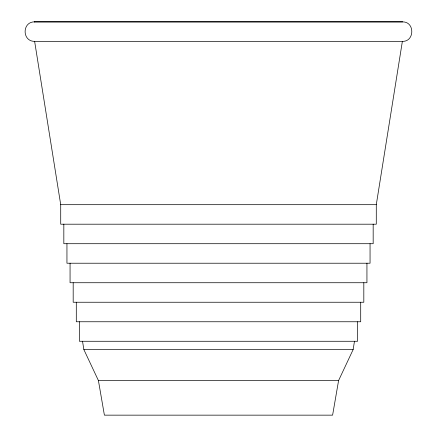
<?xml version="1.0" encoding="UTF-8"?>
<svg xmlns="http://www.w3.org/2000/svg" width="437" height="437" viewBox="0 0 437 437"><rect width="100%" height="100%" fill="white"/><g stroke="black" fill="none" stroke-linecap="round" stroke-linejoin="round"><path stroke-width="0.66" d="M82.527 341.27L83.86 349.584L98.412 380.54L104.394 415.15L332.606 415.15L338.588 380.54L353.14 349.584L354.473 341.27M34.627 21.85C21.959 21.719 21.959 41.493 34.627 41.362L60.716 204.685L60.716 224.197L376.284 224.197L376.284 204.685L402.373 41.362C414.68 41.87 415.046 21.774 402.728 21.899L34.272 21.899M34.272 21.85L402.728 21.85M34.627 41.362L402.373 41.362M60.716 204.685L376.284 204.685M83.86 349.584L353.14 349.584M98.412 380.54L338.588 380.54M373.171 224.197L373.171 243.709L63.829 243.709L63.829 224.197M370.052 243.709L370.052 263.221L66.948 263.221L66.948 243.709M366.938 263.221L366.938 282.734L70.062 282.734L70.062 263.221M363.819 282.734L363.819 302.246L73.181 302.246L73.181 282.734M360.705 302.246L360.705 321.758L76.295 321.758L76.295 302.246M357.586 321.758L357.586 341.27L79.414 341.27L79.414 321.758"/></g></svg>
